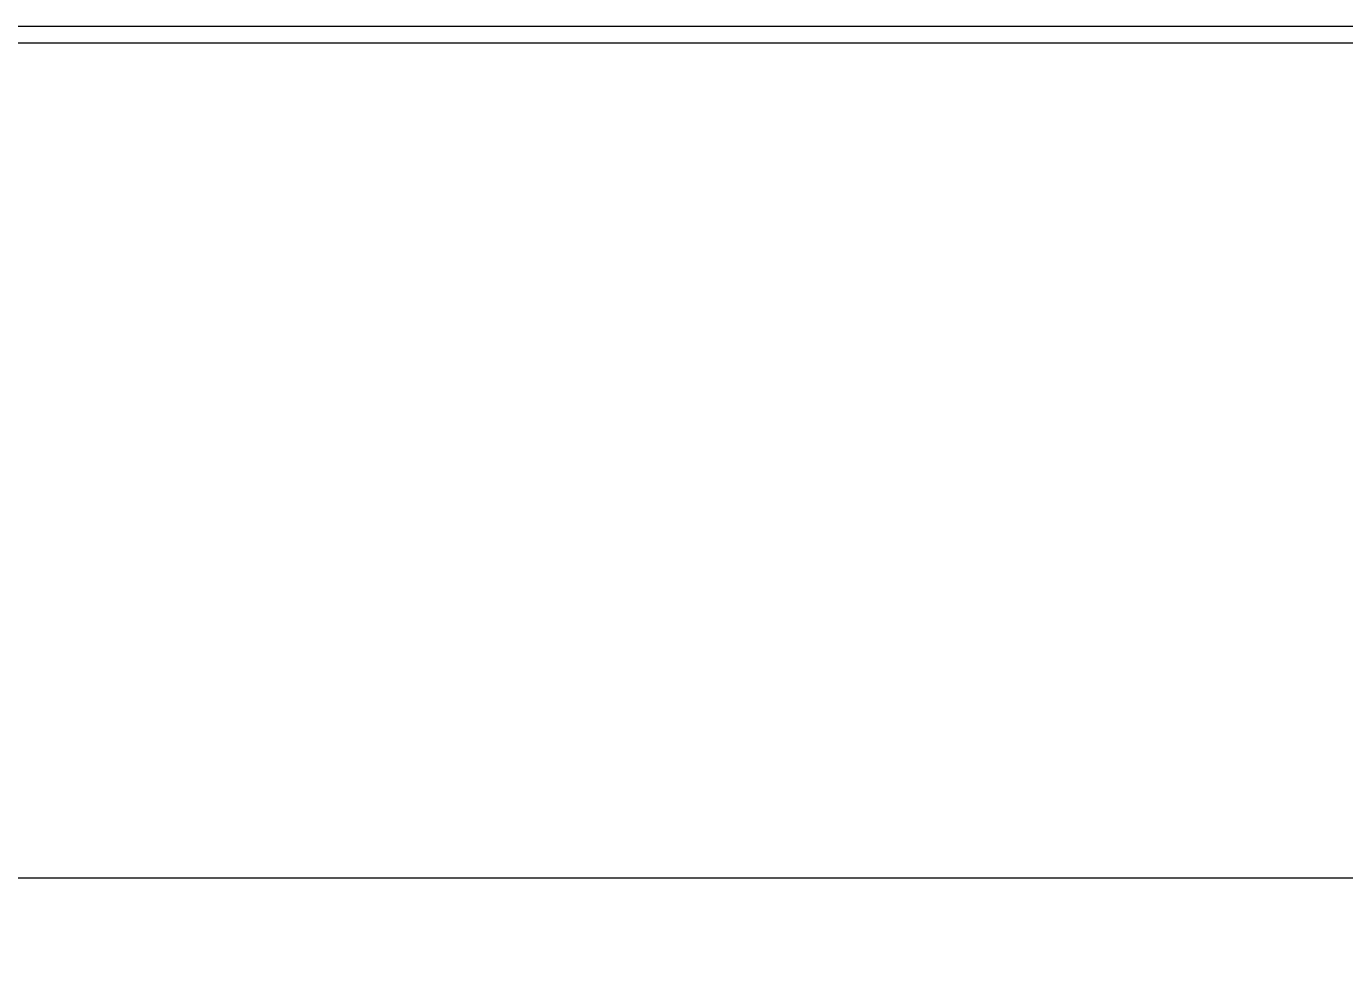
# Model space of a CAD drawing. Header units: millimetres. Extents: x 97900 to 162318, y -1987 to 22028.
# Drawn here: x 123917.4 to 124313.7, y 8113.9 to 8400 of the extents above; entities that cross this region are included whole.
import ezdxf

# ---------------------------------------------------------------- set-up
doc = ezdxf.new("R2010")
doc.units = ezdxf.units.MM
for name, color, linetype, lineweight in [('A-ANNO-DIMS', 7, 'Continuous', 9), ('A-ANNO-DIMS-25', 7, 'Continuous', 9), ('A-FLOR', 7, 'Continuous', 9)]:
    doc.layers.add(name, color=color, linetype=linetype, lineweight=lineweight)
doc.styles.add('ISOCPEUR_2', font='isocpeur.ttf', dxfattribs={"width": 0.9, "height": 62.5})
doc.dimstyles.new('ISO-2_5_0_9К_БОЛЬШОЙ_1', dxfattribs={"dimscale": 304.8, "dimtxt": 62.248823, "dimasz": 0.123031, "dimexe": 0.098425, "dimexo": 0.246063, "dimgap": 0, "dimtad": 1, "dimdec": 0, "dimrnd": 10, "dimzin": 0, "dimdsep": 46, "dimtxsty": 'ISOCPEUR_2', "dimblk1": 'OBLIQUE', "dimblk2": 'OBLIQUE', "dimsah": 1, "dimcen": 0.09, "dimdle": 0.098425, "dimazin": 0, "dimtfac": 1, "dimtdec": 4, "dimtix": 1, "dimtmove": 0, "dimatfit": 3, "dimfxl": 1, "dimtvp": 1, "dimtolj": 1, "dimtzin": 0, "dimarcsym": 2})

# ---------------------------------------------------------------- blocks, each defined once
blk = doc.blocks.new('DIMBLOCK9-Развертка 3_35-1')
at = {"layer": 'A-ANNO-DIMS-25'}
for p, q in [((123797.77, 8799.43), (123797.77, 8113.9)), ((123797.77, 8143.9), (123797.77, 8799.43)), ((126097.77, 8799.43), (126097.77, 8113.9)), ((126097.77, 8143.9), (126097.77, 8799.43)), ((123797.77, 8143.9), (126097.77, 8143.9))]:
    blk.add_line(p, q, dxfattribs=at)
at = {"layer": 'A-ANNO-DIMS-25', "lineweight": 20}
for p, q in [((123797.77, 8143.9), (123816.52, 8162.65)), ((126097.77, 8143.9), (126116.52, 8162.65)), ((123797.77, 8143.9), (123779.02, 8125.15)), ((126097.77, 8143.9), (126079.02, 8125.15))]:
    blk.add_line(p, q, dxfattribs=at)
at = {"layer": 'A-ANNO-DIMS-25', "color": 0, "insert": (124868.76, 8225.55), "char_height": 62.5, "width": 189.6195, "attachment_point": 1, "line_spacing_factor": 1.149209, "style": 'ISOCPEUR_2'}
blk.add_mtext('2300', dxfattribs=at)
blk = doc.blocks.new('_Oblique')
at = {"color": 0, "linetype": 'ByBlock', "lineweight": -2}
blk.add_line((-0.5, -0.5), (0.5, 0.5), dxfattribs=at)

msp = doc.modelspace()

# ---------------------------------------------------------------- linework, layer by layer
at = {"layer": 'A-FLOR'}
for p, q in [((133476.77, 8400), (123468.77, 8400)), ((123467.77, 8395), (133482.77, 8395))]:
    msp.add_line(p, q, dxfattribs=at)

# ---------------------------------------------------------------- dimensions: what is measured, and where the dimension line sits
at = {"layer": 'A-ANNO-DIMS'}
dim = msp.add_linear_dim(base=(126097.77, 8143.9), p1=(123797.77, 8874.43), p2=(126097.77, 8874.43), dimstyle='ISO-2_5_0_9К_БОЛЬШОЙ_1', override={"dimpost": '<>', "dimfxl": 2300}, dxfattribs=at)
dim.commit()
dim.dimension.update_dxf_attribs({"geometry": 'DIMBLOCK9-Развертка 3_35-1', "text_midpoint": (124947.77, 8175.15)})

doc.saveas('drawing.dxf')
